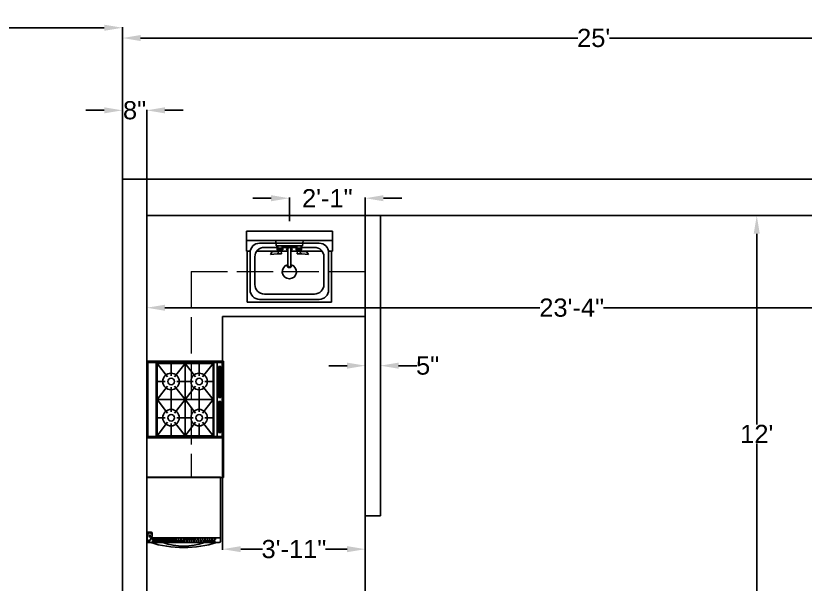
# Model space of a CAD drawing. Header units: inches. Extents: x 2169 to 3045, y 1192 to 2064.
# Drawn here: x 2606.7 to 2866.7, y 1874.1 to 2061.4 of the extents above; entities that cross this region are included whole.
import ezdxf

# ---------------------------------------------------------------- set-up
doc = ezdxf.new("R2010")
doc.units = ezdxf.units.IN
doc.linetypes.add('ACAD_ISO02W100', pattern=[15, 12, -3])
doc.linetypes.add('HIDDEN', pattern=[9.525, 6.35, -3.175])
for name, color, linetype in [('A PLAN ANNO DIM', 9, 'Continuous'), ('A PLAN APPLIANCE', 254, 'Continuous'), ('A PLAN PFIX', 1, 'Continuous'), ('A PLAN WALL EXTERIOR', 4, 'Continuous'), ('A PLAN WALL INTERIOR', 5, 'Continuous'), ('freecads.com', 7, 'Continuous')]:
    doc.layers.add(name, color=color, linetype=linetype)
doc.layers.add('A PLAN GRID LINES', color=165, linetype='ACAD_ISO02W100', lineweight=0)
doc.styles.get("Standard").update_dxf_attribs({"font": 'Arial.ttf'})
doc.dimstyles.get("Standard").update_dxf_attribs({"dimtxt": 6, "dimasz": 6, "dimexe": 0.18, "dimexo": 0.0625, "dimgap": 0.09, "dimtad": 0, "dimtih": 1, "dimtoh": 1, "dimdec": 4, "dimzin": 0, "dimdsep": 46, "dimlunit": 4, "dimtxsty": 'Standard', "dimcen": 0.1875, "dimadec": 0, "dimazin": 0, "dimtfac": 1, "dimtdec": 4, "dimtofl": 0, "dimtmove": 0, "dimatfit": 3, "dimfxl": 1, "dimtolj": 1, "dimtzin": 0, "dimarcsym": 0})

# ---------------------------------------------------------------- blocks, each defined once
blk = doc.blocks.new('*D80')
at = {"layer": 'A PLAN ANNO DIM', "color": 0, "lineweight": -2, "transparency": 16777216}
for p, q in [((2641.8, 2007.64), (2641.8, 2054.24)), ((2647.8, 2054.06), (2791.8, 2054.06)), ((2935.8, 2054.06), (2802.27, 2054.06)), ((2941.8, 2007.64), (2941.8, 2054.24))]:
    blk.add_line(p, q, dxfattribs=at)
at = {"layer": 'A PLAN ANNO DIM', "color": 0, "transparency": 16777216}
for points in [[(2647.8, 2055.06), (2647.8, 2053.06), (2641.8, 2054.06)], [(2935.8, 2055.06), (2935.8, 2053.06), (2941.8, 2054.06)]]:
    blk.add_solid(points, dxfattribs=at)
at = {"layer": 'Defpoints', "color": 0, "transparency": 16777216}
for p in [(2641.8, 2054.06), (2641.8, 2007.58), (2941.8, 2007.58)]:
    blk.add_point(p, dxfattribs=at)
at = {"layer": 'A PLAN ANNO DIM', "color": 0, "transparency": 16777216, "insert": (2797.03, 2054.06), "char_height": 6, "attachment_point": 5}
blk.add_mtext("\\A1;25'", dxfattribs=at)
blk = doc.blocks.new('*D82')
at = {"layer": 'A PLAN ANNO DIM', "color": 0, "lineweight": -2, "transparency": 16777216}
for p, q in [((2635.8, 2030.23), (2629.8, 2030.23)), ((2641.8, 1995.64), (2641.8, 2030.41)), ((2649.8, 1995.64), (2649.8, 2030.41)), ((2655.8, 2030.23), (2661.8, 2030.23))]:
    blk.add_line(p, q, dxfattribs=at)
at = {"layer": 'A PLAN ANNO DIM', "color": 0, "transparency": 16777216}
for points in [[(2635.8, 2031.23), (2635.8, 2029.23), (2641.8, 2030.23)], [(2655.8, 2031.23), (2655.8, 2029.23), (2649.8, 2030.23)]]:
    blk.add_solid(points, dxfattribs=at)
at = {"layer": 'Defpoints', "color": 0, "transparency": 16777216}
for p in [(2641.8, 2030.23), (2641.8, 1995.58), (2649.8, 1995.58)]:
    blk.add_point(p, dxfattribs=at)
at = {"layer": 'A PLAN ANNO DIM', "color": 0, "transparency": 16777216, "insert": (2645.8, 2030.23), "char_height": 6, "attachment_point": 5}
blk.add_mtext('\\A1;8"', dxfattribs=at)
blk = doc.blocks.new('*D83')
at = {"layer": 'A PLAN ANNO DIM', "color": 0, "lineweight": -2, "transparency": 16777216}
for p, q in [((2649.8, 1896.51), (2649.8, 1861.82)), ((2721.8, 1896.51), (2721.8, 1861.82)), ((2655.8, 1862), (2682.93, 1862)), ((2715.8, 1862), (2688.67, 1862))]:
    blk.add_line(p, q, dxfattribs=at)
at = {"layer": 'A PLAN ANNO DIM', "color": 0, "transparency": 16777216}
for points in [[(2655.8, 1863), (2655.8, 1861), (2649.8, 1862)], [(2715.8, 1863), (2715.8, 1861), (2721.8, 1862)]]:
    blk.add_solid(points, dxfattribs=at)
at = {"layer": 'Defpoints', "color": 0, "transparency": 16777216}
for p in [(2649.8, 1896.58), (2721.8, 1896.58), (2649.8, 1862)]:
    blk.add_point(p, dxfattribs=at)
at = {"layer": 'A PLAN ANNO DIM', "color": 0, "transparency": 16777216, "insert": (2685.8, 1862), "char_height": 6, "attachment_point": 5}
blk.add_mtext("\\A1;6'", dxfattribs=at)
blk = doc.blocks.new('*D84')
at = {"layer": 'A PLAN ANNO DIM', "color": 0, "lineweight": -2, "transparency": 16777216}
for p, q in [((2715.8, 1946.08), (2709.8, 1946.08)), ((2721.8, 1946.14), (2721.8, 1946.26)), ((2726.8, 1946.14), (2726.8, 1946.26)), ((2732.8, 1946.08), (2738.8, 1946.08))]:
    blk.add_line(p, q, dxfattribs=at)
at = {"layer": 'A PLAN ANNO DIM', "color": 0, "transparency": 16777216}
for points in [[(2715.8, 1947.08), (2715.8, 1945.08), (2721.8, 1946.08)], [(2732.8, 1947.08), (2732.8, 1945.08), (2726.8, 1946.08)]]:
    blk.add_solid(points, dxfattribs=at)
at = {"layer": 'Defpoints', "color": 0, "transparency": 16777216}
for p in [(2721.8, 1946.08), (2726.8, 1946.08), (2726.8, 1946.08)]:
    blk.add_point(p, dxfattribs=at)
at = {"layer": 'A PLAN ANNO DIM', "color": 0, "transparency": 16777216, "insert": (2742.34, 1946.08), "char_height": 6, "attachment_point": 5}
blk.add_mtext('\\A1;5"', dxfattribs=at)
blk = doc.blocks.new('Kitchen Sink 022')
at = {"layer": 'freecads.com'}
for p, q in [((45478.1, 39404.7), (45478.1, 39298.3)), ((45478.1, 39404.7), (45938.2, 39404.7)), ((45938.2, 39298.3), (45938.2, 39404.7)), ((45478.1, 39353.9), (45938.2, 39353.9)), ((45635.1, 39353.9), (45638.3, 39326.9)), ((45778, 39326.9), (45781.2, 39353.9)), ((45478.1, 39298.3), (45498.7, 39298.3)), ((45482.1, 39298.3), (45482.1, 39024.5)), ((45533.9, 39298.3), (45653.8, 39298.3)), ((45574.2, 39318.1), (45645.6, 39318.1)), ((45638.3, 39326.9), (45778, 39326.9)), ((45645.6, 39314.2), (45642.4, 39314.2)), ((45642.4, 39304.6), (45642.4, 39314.2)), ((45644, 39304.6), (45642.4, 39304.6)), ((45644, 39304.6), (45646.6, 39301.5)), ((45645.6, 39314.2), (45645.6, 39326.9)), ((45668.1, 39301.5), (45646.6, 39301.5)), ((45650.7, 39296.3), (45650.9, 39297.7)), ((45663.8, 39297.7), (45650.9, 39297.7)), ((45653.8, 39297.7), (45653.8, 39301.5)), ((45660.9, 39297.7), (45660.9, 39301.5)), ((45660.9, 39298.3), (45699.7, 39298.3)), ((45663.8, 39297.7), (45666.3, 39283.4)), ((45670.7, 39304.6), (45668.1, 39301.5)), ((45669.1, 39314.2), (45669.1, 39326.9)), ((45669.1, 39318.1), (45696.4, 39318.1)), ((45672.3, 39314.2), (45669.1, 39314.2)), ((45672.3, 39304.6), (45670.7, 39304.6)), ((45672.3, 39304.6), (45672.3, 39314.2)), ((45696.4, 39314.9), (45693.2, 39309.4)), ((45693.2, 39309.4), (45700.2, 39297.3)), ((45696.4, 39314.9), (45696.4, 39326.9)), ((45700.2, 39297.3), (45700.2, 39220.5)), ((45716.1, 39297.3), (45723.1, 39309.4)), ((45716.1, 39297.3), (45716.1, 39220.5)), ((45716.7, 39298.3), (45755.4, 39298.3)), ((45719.9, 39314.9), (45719.9, 39326.9)), ((45719.9, 39318.1), (45747.2, 39318.1)), ((45723.1, 39309.4), (45719.9, 39314.9)), ((45747.2, 39314.2), (45744, 39314.2)), ((45744, 39304.6), (45744, 39314.2)), ((45745.6, 39304.6), (45744, 39304.6)), ((45745.6, 39304.6), (45748.2, 39301.5)), ((45747.2, 39314.2), (45747.2, 39326.9)), ((45748.2, 39301.5), (45769.7, 39301.5)), ((45752.5, 39297.7), (45750, 39283.4)), ((45752.5, 39297.7), (45765.4, 39297.7)), ((45755.4, 39297.7), (45755.4, 39301.5)), ((45762.5, 39297.7), (45762.5, 39301.5)), ((45762.5, 39298.3), (45882.4, 39298.3)), ((45765.7, 39296.3), (45765.4, 39297.7)), ((45772.3, 39304.6), (45769.7, 39301.5)), ((45770.7, 39314.2), (45770.7, 39326.9)), ((45770.7, 39318.1), (45842.2, 39318.1)), ((45773.9, 39314.2), (45770.7, 39314.2)), ((45773.9, 39304.6), (45772.3, 39304.6)), ((45773.9, 39304.6), (45773.9, 39314.2)), ((45917.6, 39298.3), (45938.2, 39298.3)), ((45934.2, 39024.5), (45934.2, 39298.3)), ((45523.4, 39267.3), (45523.4, 39118.9)), ((45606.6, 39280.1), (45616.3, 39296.3)), ((45642, 39283.4), (45606.6, 39280.1)), ((45650.7, 39296.3), (45616.3, 39296.3)), ((45666.3, 39283.4), (45642, 39283.4)), ((45750, 39283.4), (45774.4, 39283.4)), ((45765.7, 39296.3), (45800, 39296.3)), ((45774.4, 39283.4), (45809.8, 39280.1)), ((45809.8, 39280.1), (45800, 39296.3)), ((45893, 39267.3), (45893, 39118.9)), ((45574.2, 39068.1), (45842.2, 39068.1)), ((45482.1, 39024.5), (45934.2, 39024.5))]:
    blk.add_line(p, q, dxfattribs=at)
at = {"layer": 'freecads.com', "ltscale": 0.25}
for p, q in [((45548.8, 39340.4), (45867.6, 39340.4)), ((45644, 39304.6), (45670.7, 39304.6)), ((45669.1, 39314.2), (45645.6, 39314.2)), ((45700.7, 39322.3), (45696.4, 39314.9)), ((45700.2, 39297.3), (45700.2, 39309.4)), ((45715.6, 39322.3), (45700.7, 39322.3)), ((45719.9, 39314.9), (45715.6, 39322.3)), ((45716.1, 39309.4), (45716.1, 39297.3)), ((45745.6, 39304.6), (45772.3, 39304.6)), ((45770.7, 39314.2), (45747.2, 39314.2)), ((45498, 39289.6), (45498, 39090.4)), ((45650.7, 39296.3), (45648.4, 39283.4)), ((45765.7, 39296.3), (45767.9, 39283.4)), ((45918.4, 39289.6), (45918.4, 39090.4)), ((45548.8, 39039.6), (45867.6, 39039.6))]:
    blk.add_line(p, q, dxfattribs=at)
for centre, radius, start, end in [((45548.8, 39289.6), 50.8, 90, 180), ((45867.6, 39289.6), 50.8, 0, 90.0006), ((45708.2, 39309.4), 7.94, 0, 180), ((45708.2, 39188), 38.1, 105.7083, 74.2917), ((45708.2, 39220.5), 11.1, 135.5847, 44.4153), ((45548.8, 39090.4), 50.8, 180, 270), ((45867.6, 39090.4), 50.8, 270, 0.0033)]:
    blk.add_arc(centre, radius, start, end, dxfattribs=at)
at = {"layer": 'freecads.com'}
for centre, radius, start, end in [((45574.2, 39267.3), 50.8, 90, 180), ((45842.2, 39267.3), 50.8, 0, 90), ((45708.2, 39220.5), 7.94, 180, 0), ((45574.2, 39118.9), 50.8, 180, 270), ((45842.2, 39118.9), 50.8, 270, 0)]:
    blk.add_arc(centre, radius, start, end, dxfattribs=at)
blk = doc.blocks.new('*D79')
at = {"layer": 'A PLAN ANNO DIM', "color": 0, "lineweight": -2, "transparency": 16777216}
for p, q in [((2690.8, 2001.27), (2684.8, 2001.27)), ((2696.8, 1993.7), (2696.8, 2001.45)), ((2721.8, 1995.64), (2721.8, 2001.45)), ((2727.8, 2001.27), (2733.8, 2001.27))]:
    blk.add_line(p, q, dxfattribs=at)
at = {"layer": 'A PLAN ANNO DIM', "color": 0, "transparency": 16777216}
for points in [[(2690.8, 2002.27), (2690.8, 2000.27), (2696.8, 2001.27)], [(2727.8, 2002.27), (2727.8, 2000.27), (2721.8, 2001.27)]]:
    blk.add_solid(points, dxfattribs=at)
at = {"layer": 'Defpoints', "color": 0, "transparency": 16777216}
for p in [(2721.8, 2001.27), (2721.8, 1995.58), (2696.8, 1993.64)]:
    blk.add_point(p, dxfattribs=at)
at = {"layer": 'A PLAN ANNO DIM', "color": 0, "transparency": 16777216, "insert": (2709.3, 2001.27), "char_height": 6, "attachment_point": 5}
blk.add_mtext('\\A1;2\'-1"', dxfattribs=at)
blk = doc.blocks.new('Hob 005')
at = {"layer": 'freecads.com'}
for p, q in [((66183.5, 33699.1), (66183.5, 32769.1)), ((67113.5, 33699.1), (66183.5, 33699.1)), ((66198.5, 33684.1), (66198.5, 32784.1)), ((67098.5, 33684.1), (66198.5, 33684.1)), ((66248.5, 33669.1), (66623.5, 33669.1)), ((66248.5, 33639.1), (66248.5, 33669.1)), ((66248.5, 33654.1), (66623.5, 33654.1)), ((66248.5, 33639.1), (66623.5, 33639.1)), ((66623.5, 33639.1), (66623.5, 33669.1)), ((67048.5, 33669.1), (66673.5, 33669.1)), ((66673.5, 33639.1), (66673.5, 33669.1)), ((67048.5, 33654.1), (66673.5, 33654.1)), ((67048.5, 33639.1), (66673.5, 33639.1)), ((67048.5, 33639.1), (67048.5, 33669.1)), ((67098.5, 32784.1), (67098.5, 33684.1)), ((67113.5, 32769.1), (67113.5, 33699.1)), ((66198.5, 33624.1), (67098.5, 33624.1)), ((66198.5, 33584.1), (67098.5, 33584.1)), ((66208.5, 33574.1), (66208.5, 32894.1)), ((66208.5, 33574.1), (67088.5, 33574.1)), ((66208.5, 33574.1), (66373.1, 33446.9)), ((66428.5, 33574.1), (66428.5, 33474.1)), ((66648.5, 33574.1), (66483.9, 33446.9)), ((66648.5, 33574.1), (66813.1, 33446.9)), ((66648.5, 33574.1), (66648.5, 33234.1)), ((66868.5, 33574.1), (66868.5, 33474.1)), ((67088.5, 33574.1), (66923.9, 33446.9)), ((67088.5, 33574.1), (67088.5, 32894.1)), ((66208.5, 33404.1), (66358.5, 33404.1)), ((66373.1, 33361.3), (66208.5, 33234.1)), ((66483.9, 33361.3), (66648.5, 33234.1)), ((66498.5, 33404.1), (66648.5, 33404.1)), ((66648.5, 33404.1), (66798.5, 33404.1)), ((66813.1, 33361.3), (66648.5, 33234.1)), ((66923.9, 33361.3), (67088.5, 33234.1)), ((66938.5, 33404.1), (67088.5, 33404.1)), ((66428.5, 33334.1), (66428.5, 33234.1)), ((66868.5, 33334.1), (66868.5, 33234.1)), ((66208.5, 33234.1), (66373.1, 33106.9)), ((66648.5, 33234.1), (66208.5, 33234.1)), ((66428.5, 33234.1), (66428.5, 33134.1)), ((66648.5, 33234.1), (66483.9, 33106.9)), ((66648.5, 33234.1), (66648.5, 32894.1)), ((66648.5, 33234.1), (66813.1, 33106.9)), ((67088.5, 33234.1), (66648.5, 33234.1)), ((66868.5, 33234.1), (66868.5, 33134.1)), ((67088.5, 33234.1), (66923.9, 33106.9)), ((66208.5, 33064.1), (66358.5, 33064.1)), ((66498.5, 33064.1), (66648.5, 33064.1)), ((66648.5, 33064.1), (66798.5, 33064.1)), ((66938.5, 33064.1), (67088.5, 33064.1)), ((66373.1, 33021.3), (66208.5, 32894.1)), ((66428.5, 32994.1), (66428.5, 32894.1)), ((66483.9, 33021.3), (66648.5, 32894.1)), ((66813.1, 33021.3), (66648.5, 32894.1)), ((66868.5, 32994.1), (66868.5, 32894.1)), ((66923.9, 33021.3), (67088.5, 32894.1)), ((66198.5, 32884.1), (67098.5, 32884.1)), ((66208.5, 32894.1), (67088.5, 32894.1)), ((66183.5, 32769.1), (67113.5, 32769.1)), ((66198.5, 32784.1), (67098.5, 32784.1))]:
    blk.add_line(p, q, dxfattribs=at)
for centre, radius in [((66428.5, 33404.1), 100), ((66428.5, 33404.1), 40), ((66868.5, 33404.1), 100), ((66868.5, 33404.1), 40), ((66428.5, 33064.1), 100), ((66868.5, 33064.1), 100), ((66428.5, 33064.1), 40), ((66868.5, 33064.1), 40)]:
    blk.add_circle(centre, radius, dxfattribs=at)
blk = doc.blocks.new('Fridge 002')
at = {"layer": 'freecads.com'}
for p, q in [((26385.9, 10835.7), (25785.9, 10835.7)), ((25785.9, 10835.7), (25785.9, 10316.7)), ((26385.9, 10316.7), (26385.9, 10835.7)), ((26349.7, 10343.9), (25785.9, 10343.9)), ((25785.9, 10343.9), (25785.9, 10316.7)), ((26341.4, 10361.1), (26341.4, 10381.1)), ((26366.2, 10313.8), (26342.4, 10357.3)), ((26349.3, 10389), (26374.2, 10389)), ((26382.1, 10381.1), (26382.1, 10317.6)), ((26385.9, 10343.9), (26382.1, 10343.9)), ((26385.9, 10346.5), (26385.9, 10319.3)), ((26385.9, 10316.7), (26385.9, 10343.9)), ((25797, 10305.7), (26374.9, 10305.7)), ((25797, 10305.7), (26374.9, 10305.7)), ((26374.2, 10309.8), (26373.1, 10309.8))]:
    blk.add_line(p, q, dxfattribs=at)
at = {"layer": 'freecads.com', "linetype": 'HIDDEN'}
for p, q in [((25827.9, 10343.9), (25827.9, 10329.1)), ((26344, 10343.9), (26344, 10329.1)), ((25827.9, 10329.1), (26085.9, 10329.1)), ((25831.7, 10305.7), (25831.7, 10318.9)), ((25831.7, 10318.9), (26085.9, 10318.9)), ((26344, 10329.1), (26085.9, 10329.1)), ((26340.2, 10318.9), (26085.9, 10318.9)), ((26340.2, 10305.7), (26340.2, 10318.9))]:
    blk.add_line(p, q, dxfattribs=at)
at = {"layer": 'freecads.com'}
for centre, radius in [((26349.3, 10381.1), 6.63), ((26361.7, 10357.1), 6.63), ((26374.2, 10381.1), 6.63), ((26374.2, 10317.6), 6.98)]:
    blk.add_circle(centre, radius, dxfattribs=at)
for centre, radius, start, end in [((26349.3, 10381.1), 7.88, 90, 180), ((26349.3, 10361.1), 7.88, 180, 208.74057), ((26374.2, 10381.1), 7.88, 360, 90), ((25797, 10316.7), 11, 180, 270), ((25797, 10316.7), 11, 180, 270), ((26085.9, 11175), 911.2, 252.55459, 287.44541), ((26085.9, 10772.4), 496.5, 250.07703, 289.92297), ((26373.1, 10317.6), 7.88, 208.74057, 270), ((26374.2, 10317.6), 7.88, 270, 360), ((26374.9, 10316.7), 11, 270, 360), ((26374.9, 10316.7), 11, 270, 360)]:
    blk.add_arc(centre, radius, start, end, dxfattribs=at)
blk = doc.blocks.new('*D98')
at = {"layer": 'A PLAN ANNO DIM', "color": 0, "lineweight": -2, "transparency": 16777216}
for p, q in [((2649.8, 1983.51), (2649.8, 1964.99)), ((2929.8, 1983.51), (2929.8, 1964.99)), ((2655.8, 1965.17), (2779.35, 1965.17)), ((2923.8, 1965.17), (2800.25, 1965.17))]:
    blk.add_line(p, q, dxfattribs=at)
at = {"layer": 'A PLAN ANNO DIM', "color": 0, "transparency": 16777216}
for points in [[(2655.8, 1966.17), (2655.8, 1964.17), (2649.8, 1965.17)], [(2923.8, 1966.17), (2923.8, 1964.17), (2929.8, 1965.17)]]:
    blk.add_solid(points, dxfattribs=at)
at = {"layer": 'Defpoints', "color": 0, "transparency": 16777216}
for p in [(2649.8, 1983.58), (2929.8, 1983.58), (2649.8, 1965.17)]:
    blk.add_point(p, dxfattribs=at)
at = {"layer": 'A PLAN ANNO DIM', "color": 0, "transparency": 16777216, "insert": (2789.8, 1965.17), "char_height": 6, "attachment_point": 5}
blk.add_mtext('\\A1;23\'-4"', dxfattribs=at)
blk = doc.blocks.new('*D99')
at = {"layer": 'A PLAN ANNO DIM', "color": 0, "lineweight": -2, "transparency": 16777216}
for p, q in [((2674.8, 1962.24), (2674.8, 1885.43)), ((2721.8, 1962.24), (2721.8, 1885.43)), ((2680.8, 1885.61), (2687.91, 1885.61)), ((2715.8, 1885.61), (2708.69, 1885.61))]:
    blk.add_line(p, q, dxfattribs=at)
at = {"layer": 'A PLAN ANNO DIM', "color": 0, "transparency": 16777216}
for points in [[(2680.8, 1886.61), (2680.8, 1884.61), (2674.8, 1885.61)], [(2715.8, 1886.61), (2715.8, 1884.61), (2721.8, 1885.61)]]:
    blk.add_solid(points, dxfattribs=at)
at = {"layer": 'Defpoints', "color": 0, "transparency": 16777216}
for p in [(2674.8, 1962.31), (2721.8, 1962.31), (2721.8, 1885.61)]:
    blk.add_point(p, dxfattribs=at)
at = {"layer": 'A PLAN ANNO DIM', "color": 0, "transparency": 16777216, "insert": (2698.3, 1885.61), "char_height": 6, "attachment_point": 5}
blk.add_mtext('\\A1;3\'-11"', dxfattribs=at)
blk = doc.blocks.new('*D100')
at = {"layer": 'A PLAN ANNO DIM', "color": 0, "lineweight": -2, "transparency": 16777216}
for p, q in [((2783.86, 1995.58), (2850.94, 1995.58)), ((2850.76, 1989.58), (2850.76, 1926.68)), ((2850.76, 1857.58), (2850.76, 1920.47)), ((2783.86, 1851.58), (2850.94, 1851.58))]:
    blk.add_line(p, q, dxfattribs=at)
at = {"layer": 'A PLAN ANNO DIM', "color": 0, "transparency": 16777216}
for points in [[(2849.76, 1989.58), (2851.76, 1989.58), (2850.76, 1995.58)], [(2849.76, 1857.58), (2851.76, 1857.58), (2850.76, 1851.58)]]:
    blk.add_solid(points, dxfattribs=at)
at = {"layer": 'Defpoints', "color": 0, "transparency": 16777216}
for p in [(2783.8, 1995.58), (2783.8, 1851.58), (2850.76, 1851.58)]:
    blk.add_point(p, dxfattribs=at)
at = {"layer": 'A PLAN ANNO DIM', "color": 0, "transparency": 16777216, "insert": (2850.76, 1923.58), "char_height": 6, "attachment_point": 5}
blk.add_mtext("\\A1;12'", dxfattribs=at)
blk = doc.blocks.new('*D139')
at = {"layer": 'A PLAN ANNO DIM', "color": 0, "lineweight": -2, "transparency": 16777216}
for p, q in [((2545.8, 2007.64), (2545.8, 2057.63)), ((2551.8, 2057.45), (2590.95, 2057.45)), ((2635.8, 2057.45), (2596.65, 2057.45)), ((2641.8, 2007.64), (2641.8, 2057.63))]:
    blk.add_line(p, q, dxfattribs=at)
at = {"layer": 'A PLAN ANNO DIM', "color": 0, "transparency": 16777216}
for points in [[(2551.8, 2058.45), (2551.8, 2056.45), (2545.8, 2057.45)], [(2635.8, 2058.45), (2635.8, 2056.45), (2641.8, 2057.45)]]:
    blk.add_solid(points, dxfattribs=at)
at = {"layer": 'Defpoints', "color": 0, "transparency": 16777216}
for p in [(2641.8, 2057.45), (2545.8, 2007.58), (2641.8, 2007.58)]:
    blk.add_point(p, dxfattribs=at)
at = {"layer": 'A PLAN ANNO DIM', "color": 0, "transparency": 16777216, "insert": (2593.8, 2057.45), "char_height": 6, "attachment_point": 5}
blk.add_mtext("\\A1;8'", dxfattribs=at)

msp = doc.modelspace()

# ---------------------------------------------------------------- linework, layer by layer
at = {"layer": 'A PLAN GRID LINES'}
for q in [(2721.80012, 1977.06542), (2664.45719, 1909.27866)]:
    msp.add_line((2664.45719, 1977.06542), q, dxfattribs=at)
at = {"layer": 'A PLAN PFIX'}
for p, q in [((2721.80012, 1962.30643), (2674.80012, 1962.30643)), ((2674.80012, 1962.30643), (2674.80012, 1947.58567)), ((2649.80012, 1947.57518), (2674.80012, 1947.58567)), ((2675.06466, 1922.27866), (2649.82107, 1922.27866)), ((2675.06466, 1909.27866), (2675.06466, 1922.27866)), ((2675.06466, 1909.27866), (2649.82107, 1909.27866))]:
    msp.add_line(p, q, dxfattribs=at)
at = {"layer": 'A PLAN WALL EXTERIOR'}
for p, q in [((2641.80012, 1694.57518), (2641.80012, 2007.57518)), ((2641.80012, 2007.57518), (2941.80012, 2007.57518)), ((2649.80012, 1694.57518), (2649.80012, 1995.57518)), ((2649.80012, 1995.57518), (2917.80012, 1995.57518))]:
    msp.add_line(p, q, dxfattribs=at)
at = {"layer": 'A PLAN WALL INTERIOR'}
for p, q in [((2721.80012, 1995.57518), (2721.80012, 1896.57518)), ((2726.80012, 1995.57518), (2726.80012, 1896.57518)), ((2721.80012, 1896.57518), (2726.80012, 1896.57518))]:
    msp.add_line(p, q, dxfattribs=at)

# ---------------------------------------------------------------- block references
at = {"layer": 'A PLAN APPLIANCE', "xscale": -0.02714365002985019, "yscale": 0.02714365002985019, "zscale": 0.02714365002985019, "rotation": 270}
msp.add_blockref('Hob 005', (1760.34693, 125.81763), dxfattribs=at)
at = {"layer": 'A PLAN APPLIANCE', "xscale": -0.04048153412578887, "yscale": 0.04048153412578887, "zscale": 0.04048153412578887}
msp.add_blockref('Fridge 002', (3717.96407, 1470.63478), dxfattribs=at)
at = {"layer": 'A PLAN PFIX', "xscale": -0.06154309937321652, "yscale": 0.06154309937321652, "zscale": 0.06154309937321652}
msp.add_blockref('Kitchen Sink 022', (5509.82198, -434.68342), dxfattribs=at)

# ---------------------------------------------------------------- dimensions: what is measured, and where the dimension line sits
at = {"layer": 'A PLAN ANNO DIM'}
dim = msp.add_linear_dim(base=(2641.80012, 2057.4536), p1=(2545.80012, 2007.57518), p2=(2641.80012, 2007.57518), dimstyle='Standard', dxfattribs=at)
dim.commit()
dim.dimension.update_dxf_attribs({"geometry": '*D139', "text_midpoint": (2593.80012, 2057.4536), "dimtype": 160})
for base, p1, p2, picture, middle in [((2641.80012, 2054.05887), (2941.80012, 2007.57518), (2641.80012, 2007.57518), '*D80', (2797.03268, 2054.05887)), ((2649.80012, 1965.16747), (2929.80012, 1983.57518), (2649.80012, 1983.57518), '*D98', (2789.80012, 1965.16747))]:
    dim = msp.add_linear_dim(base=base, p1=p1, p2=p2, angle=180, dimstyle='Standard', dxfattribs=at)
    dim.commit()
    dim.dimension.update_dxf_attribs({"geometry": picture, "text_midpoint": middle, "dimtype": 160})
for base, p1, p2, angle, picture, middle in [((2641.80012, 2030.23224), (2649.80012, 1995.57518), (2641.80012, 1995.57518), 180, '*D82', (2645.80012, 2030.23224)), ((2721.80012, 2001.27408), (2696.80012, 1993.64198), (2721.80012, 1995.57518), 180, '*D79', (2709.30012, 2001.27408)), ((2850.76312, 1851.57518), (2783.80012, 1995.57518), (2783.80012, 1851.57518), 90, '*D100', (2850.76312, 1923.57518)), ((2721.80012, 1885.60585), (2674.80012, 1962.30643), (2721.80012, 1962.30643), 180, '*D99', (2698.30012, 1885.60585)), ((2649.80012, 1861.99861), (2721.80012, 1896.57518), (2649.80012, 1896.57518), 180, '*D83', (2685.80012, 1861.99861))]:
    dim = msp.add_linear_dim(base=base, p1=p1, p2=p2, angle=angle, dimstyle='Standard', dxfattribs=at)
    dim.commit()
    dim.dimension.update_dxf_attribs({"geometry": picture, "text_midpoint": middle})
dim = msp.add_linear_dim(base=(2726.80012, 1946.07518), p1=(2721.80012, 1946.07518), p2=(2726.80012, 1946.07518), angle=180, dimstyle='Standard', override={"dimtxt": 6}, dxfattribs=at)
dim.commit()
dim.dimension.update_dxf_attribs({"geometry": '*D84', "text_midpoint": (2742.33827, 1946.07518)})

doc.saveas('drawing.dxf')
